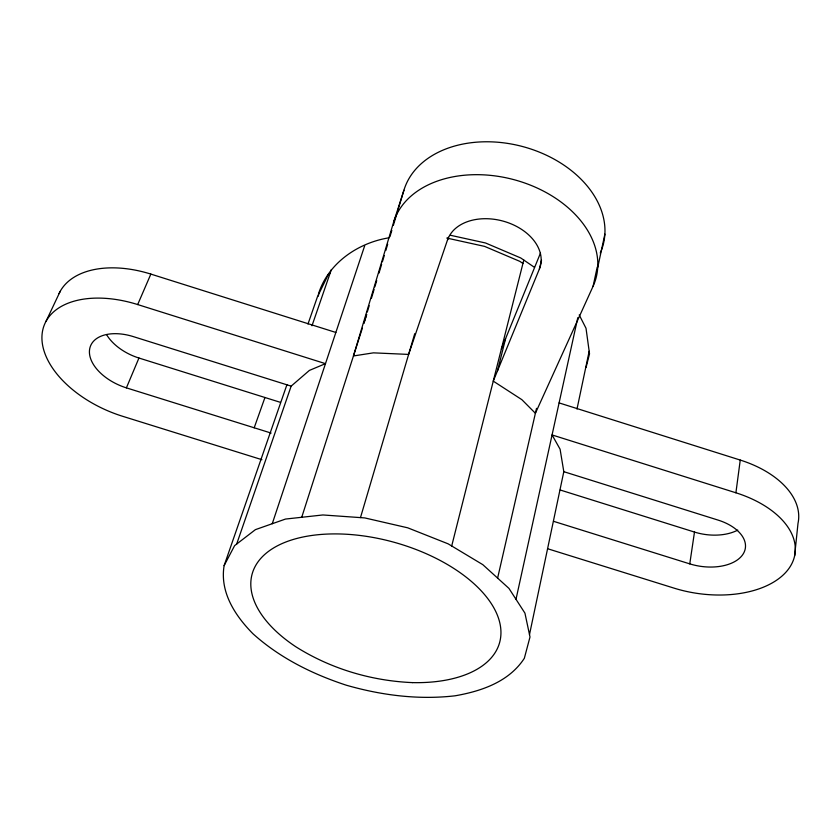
<?xml version="1.0" encoding="UTF-8"?>
<svg xmlns="http://www.w3.org/2000/svg" width="840" height="840" viewBox="0 0 840 840"><rect width="100%" height="100%" fill="white"/><g stroke="black" fill="none" stroke-linecap="round" stroke-linejoin="round"><path stroke-width="1.26" d="M318.423 296.048L318.591 293.496C328.461 262.857 358.197 242.771 389.046 237.794M794.609 555.923L798 523.373A89.954 54.065 8.2 0 0 740.25 460.068L559.094 402.906M548.058 548.867L674.026 588.126A91.214 53.529 8.5 0 0 789.894 567.053A91.214 53.529 8.5 0 0 735.903 492.786L740.25 460.068M553.518 521.304L689.766 563.871L694.491 532.067A41.297 24.811 8.2 0 0 737.751 530.103M529.494 634.599L563.808 471.681L560.091 449.211L552.069 434.942L735.903 492.786M576.996 409.048L589.166 351.267M541.527 260.19L539.364 269.062L493.259 381.129L521.861 399.661L535.395 413.28L593.114 286.199L597.23 267.067M597.734 267.393L604.884 234.129M516.002 599.298L577.804 317.646M497.616 578.099L536.519 408.345M497.511 370.808L505.586 338.656M451.7 545.979L523.793 260.053M586.058 367.427L589.523 353.829L586.016 328.282L579.212 314.937M600.254 253.04A103.309 74.382 14.8 0 0 529.368 148.523A103.309 74.382 14.8 0 0 403.914 190.26L393.508 222.558L353.451 355.961L373.422 352.853L408.618 354.417L448.392 237.321M360.476 517.608L414.74 333.669M366.534 314.517L363.899 323.306L366.713 314.591M367.29 312.007L369.18 305.729M371.448 298.2L374.084 289.411M374.84 286.902L376.73 280.623M378.998 273.094L381.633 264.306M382.389 261.797L384.279 255.528M385.791 250.509L387.681 244.23M389.939 236.702L391.829 230.422M393.341 225.404L396.732 214.106M397.488 211.596L403.914 190.26M301.728 517.272L362.355 328.178M272.255 523.719L364.675 245.784M236.68 544.037L291.155 386.137L309.393 370.409L325.479 363.657L137.686 304.563A92.642 55.104 22.9 0 0 42.242 332.892A92.642 55.104 22.9 0 0 122.556 416.262L261.933 459.701M311.987 325.762L331.38 269.524M224.123 565.625L234.602 545.643L255.413 529.641L285.506 519.057L322.885 514.962L364.749 517.913L407.705 527.814L448.151 543.848L482.79 564.648L508.956 588.399L524.937 613.137L529.998 636.982L524.339 658.287C509.04 681.828 481.467 691.194 455.081 695.803C418.467 700.035 381.602 695.331 346.311 685.209C312.249 674.058 279.678 657.846 252.903 633.707C235.106 615.647 219.66 592.148 224.123 565.625L286.913 384.741M307.986 324.03L317.447 296.772L328.262 274.659L330.246 272.822M254.195 427.791L264.957 397.499M501.344 349.062L540.498 253.019M271.11 433.072L126.399 387.86L138.947 358.029A41.937 25.526 23.1 0 1 106.659 334.793M137.686 304.563L150.853 274.092L335.853 332.462M46.053 321.269L60.154 291.428M450.282 235.242L485.52 242.981L520.737 257.964L534.513 267.382M446.775 238.066L484.586 246.383L519.865 261.377L522.932 263.466M138.947 358.029L280.445 402.36M560.217 490.004L694.491 532.067M291.155 386.137L133.339 336.609A42.535 25.284 22.8 0 0 89.565 349.619A42.535 25.284 22.8 0 0 126.399 387.86M563.808 471.681L718.158 520.118A41.885 24.559 8.5 0 1 743.012 554.222A41.885 24.559 8.5 0 1 689.766 563.871M393.508 222.558A105 73.983 14.8 0 1 520.632 181.629A105 73.983 14.8 0 1 593.114 286.199M447.657 239.82A48.206 33.926 14.8 0 1 505.743 221.897A48.206 33.926 14.8 0 1 539.364 269.062M59.052 293.612A91.34 55.629 23.1 0 1 150.853 274.092M412.471 682.615C371.354 680.862 330.803 668.798 295.932 646.832A128.394 68.481 15.5 0 1 296.856 538.45A128.394 68.481 15.5 0 1 486.213 596.6A128.394 68.481 15.5 0 1 412.471 682.615"/></g></svg>
